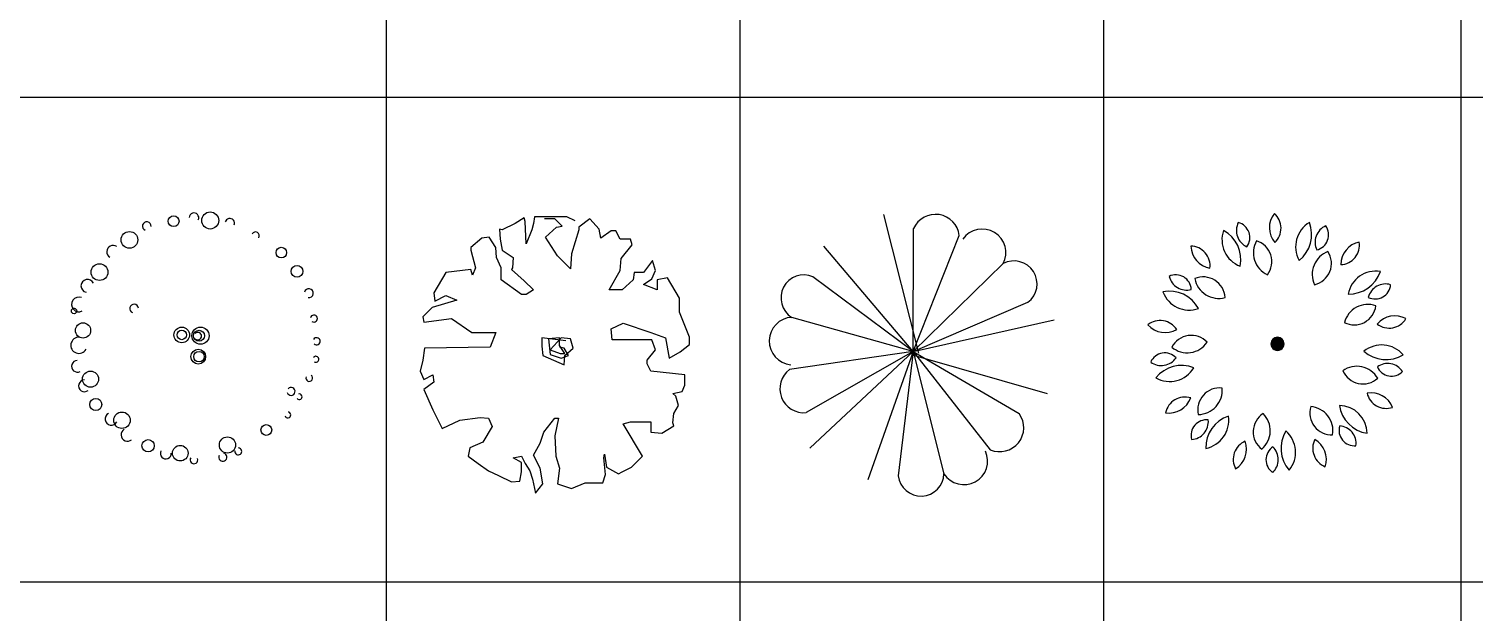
# Model space of a CAD drawing. Header units: millimetres. Extents: x -4017 to 59953, y -688 to 66564.
# Drawn here: x 12246 to 20585, y 25643 to 29004 of the extents above; entities that cross this region are included whole.
import ezdxf

# ---------------------------------------------------------------- set-up
doc = ezdxf.new("R2010")
doc.units = ezdxf.units.MM
doc.layers.add('www.cad-blocks.net', color=7, linetype='Continuous')

# ---------------------------------------------------------------- blocks, each defined once
blk = doc.blocks.new('A$C516926BB')
for p, q in [((16.7665, 38.5194), (16.7665, 0)), ((18.8071, 38.5194), (18.8071, 0)), ((20.9051, 38.5194), (20.9051, 0)), ((22.968, 38.5194), (22.968, 0)), ((0, 19.2339), (62.4121, 19.2339)), ((0, 16.441), (60.3118, 16.441))]:
    blk.add_line(p, q)
blk = doc.blocks.new('A$C14092DE7')
for centre, major_axis, start_param, end_param in [((0.593, 1.3977), (0.0222, 0.0222), 5.497787, 11.780972), ((0.7109, 1.4181), (-0.0193, 0.0193), 3.481527, 7.024514), ((0.8045, 1.402), (-0.0348, 0.0348), 3.926991, 10.210176), ((0.3383, 1.2899), (-0.0341, 0.0341), 3.926991, 10.210176), ((0.4385, 1.369), (0.0177, 0.0177), 5.438541, 9.815015), ((0.9173, 1.3863), (0.0193, 0.0193), 5.117489, 8.37672), ((1.0657, 1.3136), (-0.0157, 0.0157), 3.420756, 6.561389), ((0.2436, 1.2221), (-0.0254, 0.0254), -1.419355, 1.846653), ((1.2147, 1.2166), (0.0216, 0.0216), 5.497787, 11.780972), ((0.1656, 1.1044), (-0.0341, 0.0341), 3.926991, 10.210176), ((1.3053, 1.1087), (0.0238, 0.0238), 5.497787, 11.780972), ((0.0965, 1.0246), (0.0266, 0.0266), 5.910114, 9.978279), ((1.3739, 0.9833), (0.0182, 0.0182), 3.779553, 8.457373), ((0.0467, 0.918), (-0.0301, 0.0301), -1.151412, 2.833306), ((0.3654, 0.8943), (0.0176, 0.0176), 5.623207, 9.800094), ((0.0188, 0.8801), (0.011, 0.011), 5.497787, 11.780972), ((1.4026, 0.8366), (-0.0142, 0.0142), 1.78317, 6.832441), ((0.0706, 0.768), (0.0311, 0.0311), 5.497787, 11.780972), ((0.6405, 0.7421), (0.0319, 0.0319), 5.497787, 11.780972), ((0.6405, 0.7421), (-0.0193, 0.0193), 3.926991, 10.210176), ((0.7484, 0.7378), (-0.0348, 0.0348), 3.926991, 10.210176), ((0.7398, 0.7378), (0.0222, 0.0222), 5.497787, 11.780972), ((0.7333, 0.7356), (0.0151, 0.0151), 3.141141, 7.854433), ((0.0467, 0.6824), (-0.0331, 0.0331), -0.834856, 3.431205), ((1.4182, 0.7059), (-0.0146, 0.0146), 1.641005, 6.543568), ((0.0389, 0.5615), (-0.0241, 0.0241), -0.7019, 2.794352), ((0.7355, 0.617), (-0.03, 0.03), 3.926991, 10.210176), ((0.7398, 0.617), (-0.0216, 0.0216), 3.926991, 10.210176), ((1.4138, 0.6016), (0.0123, 0.0123), 3.37553, 7.950636), ((0.1138, 0.4876), (-0.0329, 0.0329), 3.926991, 10.210176), ((1.3754, 0.4939), (-0.0137, 0.0137), 0.434876, 4.833633), ((0.0792, 0.4492), (0.0241, 0.0241), 0.7854, 4.613612), ((1.2711, 0.4168), (-0.0162, 0.0162), 1.08913, 6.369721), ((0.144, 0.3409), (-0.0246, 0.0246), 3.926991, 10.210176), ((1.3183, 0.3855), (-0.0116, 0.0116), 1.445753, 5.764183), ((0.2334, 0.2577), (-0.025, 0.025), -0.315685, 3.458182), ((0.2951, 0.2504), (0.0336, 0.0336), 5.497787, 11.780972), ((1.2524, 0.281), (-0.0119, 0.0119), 1.075233, 5.428388), ((0.3275, 0.1669), (-0.0263, 0.0263), -0.23444, 3.046591), ((1.1283, 0.1943), (-0.022, 0.022), 3.926991, 10.210176), ((0.4462, 0.1037), (-0.0252, 0.0252), 3.926991, 10.210176), ((0.6318, 0.0606), (0.0318, 0.0318), 5.497787, 11.780972), ((0.9038, 0.108), (0.033, 0.033), 5.497787, 11.780972), ((0.9668, 0.0709), (0.0141, 0.0141), 2.225444, 6.977139), ((0.5482, 0.0595), (0.0225, 0.0225), 1.900861, 5.531305), ((0.7106, 0.0221), (-0.0157, 0.0157), 0.182582, 4.30869), ((0.8774, 0.0378), (-0.0164, 0.0164), 0.350664, 5.2883)]:
    blk.add_ellipse(centre, major_axis=major_axis, ratio=1, start_param=start_param, end_param=end_param)
blk = doc.blocks.new('A$C70C23F25')
for p, q in [((0.6018, 1.5859), (0.5486, 1.554)), ((0.6071, 1.5646), (0.6018, 1.5859)), ((0.6604, 1.5913), (0.6551, 1.554)), ((0.7882, 1.5913), (0.6604, 1.5913)), ((0.8468, 1.5913), (0.7882, 1.5913)), ((0.8947, 1.57), (0.8468, 1.5913)), ((0.474, 1.5168), (0.458, 1.5221)), ((0.458, 1.5221), (0.4633, 1.4635)), ((0.5486, 1.554), (0.474, 1.5168)), ((0.6125, 1.4369), (0.6071, 1.5646)), ((0.6444, 1.5168), (0.6125, 1.4369)), ((0.6551, 1.554), (0.6444, 1.5168)), ((0.7776, 1.5806), (0.719, 1.5806)), ((0.7243, 1.4742), (0.7882, 1.5327)), ((0.8202, 1.538), (0.7776, 1.5806)), ((0.7882, 1.5327), (0.8202, 1.538)), ((0.916, 1.5168), (0.8734, 1.3784)), ((0.9799, 1.5806), (0.916, 1.5327)), ((0.916, 1.5327), (0.916, 1.5168)), ((1.0332, 1.5221), (0.9799, 1.5806)), ((1.0438, 1.4689), (1.0332, 1.5221)), ((1.1024, 1.5114), (1.0438, 1.4689)), ((1.1291, 1.5114), (1.1024, 1.5114)), ((1.1557, 1.4635), (1.1291, 1.5114)), ((0.3568, 1.4689), (0.2929, 1.4156)), ((0.3994, 1.4742), (0.3568, 1.4689)), ((0.4367, 1.4156), (0.3994, 1.4742)), ((0.4633, 1.4635), (0.474, 1.3997)), ((0.7935, 1.3677), (0.7243, 1.4742)), ((1.2143, 1.4635), (1.1557, 1.4635)), ((1.161, 1.3518), (1.2249, 1.4316)), ((1.2249, 1.4316), (1.2143, 1.4635)), ((0.2929, 1.4156), (0.2929, 1.3997)), ((0.2929, 1.3997), (0.3195, 1.2986)), ((0.442, 1.3571), (0.4367, 1.4156)), ((0.4687, 1.2986), (0.442, 1.3571)), ((0.474, 1.3997), (0.5379, 1.3571)), ((0.5379, 1.3571), (0.5326, 1.2986)), ((0.8681, 1.2932), (0.7935, 1.3677)), ((0.8734, 1.3784), (0.8681, 1.2932)), ((1.1557, 1.2826), (1.161, 1.3518)), ((1.3421, 1.3411), (1.2888, 1.2719)), ((1.3581, 1.2826), (1.3421, 1.3411)), ((0.1491, 1.2719), (0.0799, 1.1549)), ((0.2929, 1.2879), (0.1491, 1.2719)), ((0.3036, 1.256), (0.2929, 1.2879)), ((0.3195, 1.2986), (0.3036, 1.256)), ((0.4687, 1.2294), (0.4687, 1.2986)), ((0.5326, 1.2986), (0.5272, 1.2879)), ((0.5272, 1.2879), (0.6018, 1.224)), ((1.0918, 1.1708), (1.1557, 1.2826)), ((1.2356, 1.2719), (1.2302, 1.2294)), ((1.2888, 1.2719), (1.2356, 1.2719)), ((1.3368, 1.2347), (1.3581, 1.2826)), ((0.5858, 1.1442), (0.4687, 1.2294)), ((0.6018, 1.224), (0.6551, 1.1708)), ((0.6551, 1.1708), (0.6125, 1.1442)), ((1.1663, 1.1708), (1.0918, 1.1708)), ((1.2302, 1.2294), (1.1663, 1.1708)), ((1.2888, 1.2028), (1.3368, 1.2347)), ((1.3687, 1.1708), (1.2888, 1.2028)), ((1.4273, 1.24), (1.3687, 1.2294)), ((1.3687, 1.2294), (1.3687, 1.1708)), ((1.4965, 1.1229), (1.4273, 1.24)), ((0.213, 1.1123), (0.0692, 1.0697)), ((0.0799, 1.1549), (0.0852, 1.107)), ((0.0852, 1.107), (0.1491, 1.1389)), ((0.1491, 1.1389), (0.213, 1.1123)), ((0.6125, 1.1442), (0.5858, 1.1442)), ((1.4965, 1.0431), (1.4965, 1.1229)), ((0.0692, 1.0697), (0.016, 1.0165)), ((0.016, 1.0165), (0.0213, 0.9846)), ((0.0213, 0.9846), (0.1811, 1.0058)), ((0.1811, 1.0058), (0.2982, 0.926)), ((1.5551, 0.8994), (1.4965, 1.0431)), ((0.2982, 0.926), (0.4367, 0.926)), ((0.4367, 0.926), (0.4048, 0.8409)), ((1.1024, 0.9473), (1.1717, 0.9792)), ((1.1078, 0.8834), (1.1024, 0.9473)), ((1.1717, 0.9792), (1.3314, 0.926)), ((1.3314, 0.926), (1.4166, 0.8941)), ((0.0266, 0.8355), (0.016, 0.7664)), ((0.4048, 0.8409), (0.0266, 0.8355)), ((0.8415, 0.8781), (0.703, 0.8941)), ((0.703, 0.8941), (0.703, 0.8462)), ((0.703, 0.8462), (0.7083, 0.793)), ((0.8042, 0.8941), (0.7403, 0.8888)), ((0.7403, 0.8888), (0.7509, 0.7983)), ((0.8148, 0.8941), (0.7509, 0.8249)), ((0.8042, 0.8515), (0.8042, 0.8941)), ((0.8361, 0.8036), (0.8042, 0.8515)), ((0.8308, 0.8355), (0.8042, 0.8409)), ((0.8681, 0.8888), (0.8148, 0.8941)), ((0.8574, 0.793), (0.8308, 0.8355)), ((0.8361, 0.793), (0.8841, 0.8355)), ((0.8841, 0.8355), (0.8681, 0.8888)), ((1.3368, 0.8834), (1.1078, 0.8834)), ((1.3581, 0.8249), (1.3368, 0.8834)), ((1.4166, 0.8941), (1.4379, 0.777)), ((1.5019, 0.8143), (1.5551, 0.8568)), ((1.5551, 0.8568), (1.5551, 0.8994)), ((0.016, 0.7664), (0, 0.7025)), ((0.7083, 0.793), (0.8308, 0.7397)), ((0.7509, 0.8249), (0.8095, 0.8036)), ((0.7509, 0.7983), (0.8148, 0.777)), ((0.8095, 0.8036), (0.8361, 0.8036)), ((0.8148, 0.777), (0.8574, 0.793)), ((0.8308, 0.7397), (0.8361, 0.793)), ((1.3101, 0.7664), (1.3581, 0.8249)), ((1.3101, 0.7451), (1.3101, 0.7664)), ((1.4379, 0.777), (1.5019, 0.8143)), ((0, 0.7025), (0.0213, 0.6546)), ((0.0213, 0.6546), (0.0746, 0.6812)), ((0.0746, 0.6812), (0.0799, 0.6386)), ((1.3314, 0.7025), (1.3101, 0.7451)), ((1.5285, 0.6812), (1.3314, 0.7025)), ((1.5285, 0.6227), (1.5285, 0.6812)), ((0.0799, 0.6386), (0.0213, 0.5961)), ((0.0213, 0.5961), (0.0746, 0.479)), ((1.4593, 0.5748), (1.5125, 0.5854)), ((1.5125, 0.5854), (1.5285, 0.6227)), ((1.4752, 0.5588), (1.4593, 0.5748)), ((1.4646, 0.4577), (1.4912, 0.5056)), ((1.4912, 0.5056), (1.4752, 0.5588)), ((0.0746, 0.479), (0.1278, 0.3725)), ((0.1278, 0.3725), (0.229, 0.4204)), ((0.229, 0.4204), (0.3462, 0.4364)), ((0.3462, 0.4364), (0.3941, 0.4311)), ((0.3941, 0.4311), (0.4154, 0.3832)), ((0.7136, 0.3512), (0.7776, 0.4311)), ((0.7776, 0.4311), (0.7989, 0.4311)), ((0.7989, 0.4311), (0.7776, 0.33)), ((1.4593, 0.4045), (1.4646, 0.4577)), ((0.4154, 0.3832), (0.3621, 0.2927)), ((0.6923, 0.2874), (0.7136, 0.3512)), ((1.1717, 0.3991), (1.2143, 0.4098)), ((1.2835, 0.2129), (1.1717, 0.3991)), ((1.2143, 0.4098), (1.3314, 0.4098)), ((1.3314, 0.4098), (1.3314, 0.3512)), ((1.3314, 0.3512), (1.3953, 0.3459)), ((1.3953, 0.3459), (1.4646, 0.3885)), ((1.4646, 0.3885), (1.4593, 0.4045)), ((0.2876, 0.2608), (0.2769, 0.2129)), ((0.3621, 0.2927), (0.2876, 0.2608)), ((0.6551, 0.2182), (0.6923, 0.2874)), ((0.7776, 0.33), (0.7829, 0.2129)), ((0.2769, 0.2129), (0.3355, 0.1703)), ((0.3355, 0.1703), (0.3941, 0.1277)), ((0.5379, 0.2022), (0.5858, 0.2129)), ((0.5858, 0.1756), (0.5379, 0.2022)), ((0.5858, 0.2129), (0.6071, 0.1703)), ((0.5858, 0.1224), (0.5858, 0.1756)), ((0.6071, 0.1703), (0.6338, 0.1277)), ((0.6923, 0.1437), (0.6551, 0.2182)), ((0.7829, 0.2129), (0.8042, 0.1437)), ((1.0598, 0.2022), (1.0651, 0.2235)), ((1.0705, 0.1064), (1.0598, 0.2022)), ((1.0651, 0.2235), (1.0758, 0.149)), ((1.2196, 0.149), (1.2835, 0.2129)), ((0.3941, 0.1277), (0.4527, 0.1011)), ((0.4527, 0.1011), (0.5272, 0.0639)), ((0.5752, 0.0692), (0.5858, 0.1224)), ((0.6338, 0.1277), (0.6497, 0.0798)), ((0.7083, 0.0532), (0.6923, 0.1437)), ((0.8042, 0.1437), (0.7935, 0.0532)), ((1.0545, 0.0585), (1.0705, 0.1064)), ((1.0758, 0.149), (1.145, 0.1118)), ((1.145, 0.1118), (1.1663, 0.1224)), ((1.1663, 0.1224), (1.2196, 0.149)), ((0.5272, 0.0639), (0.5752, 0.0692)), ((0.6497, 0.0798), (0.6657, 0)), ((0.6657, 0), (0.7083, 0.0532)), ((0.7935, 0.0532), (0.8734, 0.0266)), ((0.8734, 0.0266), (0.9533, 0.0585)), ((0.9533, 0.0585), (1.0545, 0.0585))]:
    blk.add_line(p, q)
blk = doc.blocks.new('A$C723F58DD')
for p, q in [((0.8632, 0.8228), (0.6603, 1.6228)), ((0.8294, 0.8324), (0.8327, 1.5418)), ((0.8294, 0.8324), (1.0964, 1.5013)), ((0.8294, 0.8324), (0.3155, 1.4405)), ((0.8294, 0.8324), (1.35, 1.3392)), ((0.8294, 0.8324), (0.2521, 1.2641)), ((0.8294, 0.8324), (1.4919, 1.1164)), ((0.8294, 0.8324), (0.1301, 1.0298)), ((0.8294, 0.8324), (1.6441, 1.0152)), ((0.8294, 0.8324), (0.1166, 0.7292)), ((0.8294, 0.8324), (0.2133, 0.4806)), ((0.8294, 0.8324), (0.2344, 0.2759)), ((0.8294, 0.8324), (0.5691, 0.0937)), ((0.8294, 0.8324), (0.7441, 0.1165)), ((0.8294, 0.8324), (1.008, 0.1281)), ((0.8294, 0.8324), (1.2751, 0.2666)), ((0.8294, 0.8324), (1.442, 0.4747)), ((0.8327, 0.8126), (1.6035, 0.5899))]:
    blk.add_line(p, q)
for centre, major_axis, start_param, end_param in [((0.959, 1.4852), (0.0978, 0.0978), 5.614047, 8.218266), ((1.2283, 1.4018), (0.0968, 0.0968), 5.023069, 8.021836), ((1.4125, 1.2224), (0.0937, 0.0937), 4.57037, 7.560006), ((0.2, 1.1423), (0.0937, 0.0937), 0.38158, 3.371215), ((0.1368, 0.8931), (-0.0968, 0.0968), -0.736517, 2.26225), ((0.1992, 0.6182), (-0.0978, 0.0978), -0.145539, 2.45868), ((1.3299, 0.3937), (-0.0978, 0.0978), 1.948856, 4.553074), ((1.123, 0.2022), (0.0968, 0.0968), 2.928674, 5.927441), ((0.8756, 0.1323), (-0.0937, 0.0937), 0.905179, 3.894814)]:
    blk.add_ellipse(centre, major_axis=major_axis, ratio=1, start_param=start_param, end_param=end_param)
blk = doc.blocks.new('A$C7AA57A96')
h = blk.add_hatch(color=256)
edge = h.paths.add_edge_path()
edge.add_ellipse((0.7478, 0.7414), major_axis=(-0.0271, 0.0271), ratio=1, start_angle=225, end_angle=405)
edge.add_ellipse((0.7478, 0.7414), major_axis=(-0.0271, 0.0271), ratio=1, start_angle=45, end_angle=225)
for centre, major_axis, start_param, end_param in [((0.6136, 1.3945), (0.0728, 0.0728), 1.893007, 3.498215), ((0.4994, 1.3542), (-0.063, 0.063), 3.286655, 5.246159), ((0.8348, 1.4108), (0.0947, 0.0947), 1.68776, 3.049798), ((0.6544, 1.4085), (-0.0804, 0.0804), 3.104311, 4.77484), ((1.0153, 1.3015), (0.1152, 0.1152), 1.321371, 2.864198), ((0.7529, 1.3723), (-0.1359, 0.1359), 3.030888, 4.296273), ((1.0672, 1.327), (-0.0728, 0.0728), -0.375921, 1.229287), ((0.9537, 1.3696), (0.063, 0.063), 4.15932, 6.118824), ((0.5903, 1.3417), (0.1152, 0.1152), 2.019503, 3.562329), ((0.3438, 1.2272), (-0.1359, 0.1359), 3.72902, 4.994405), ((0.7483, 1.2666), (-0.0988, 0.0988), 0.270588, 1.925595), ((0.5889, 1.2151), (-0.0892, 0.0892), 3.285561, 5.193807), ((0.3818, 1.3093), (0.0947, 0.0947), 2.385892, 3.74793), ((0.2451, 1.1916), (0.0804, 0.0804), 5.373239, 7.043768), ((1.0881, 1.1425), (0.0988, 0.0988), 1.143253, 2.79826), ((0.9329, 1.2055), (0.0892, 0.0892), 4.158226, 6.066471), ((1.1074, 1.3116), (-0.0804, 0.0804), 2.406179, 4.076708), ((1.247, 1.1974), (-0.0947, 0.0947), -0.581168, 0.78087), ((1.3151, 0.9976), (-0.1152, 0.1152), -0.947557, 0.59527), ((0.1612, 1.0503), (0.063, 0.063), 5.555583, 7.515088), ((0.2228, 1.1547), (-0.0728, 0.0728), 1.020342, 2.62555), ((0.3192, 1.0013), (0.0892, 0.0892), 5.554489, 7.462735), ((0.4082, 1.1433), (-0.0988, 0.0988), 0.96872, 2.623727), ((1.1596, 1.2205), (-0.1359, 0.1359), 2.332756, 3.598142), ((1.3712, 0.9838), (-0.0728, 0.0728), -1.074053, 0.531155), ((0.1237, 0.853), (-0.1359, 0.1359), 4.427151, 5.692537), ((0.2389, 1.0992), (-0.1152, 0.1152), 1.146838, 2.689665), ((1.3117, 1.0893), (0.063, 0.063), 3.461188, 5.420692), ((1.2687, 0.829), (0.0988, 0.0988), 0.445121, 2.100128), ((1.1902, 0.9771), (0.0892, 0.0892), 3.460094, 5.36834), ((0.0709, 0.7623), (0.0804, 0.0804), 6.071371, 7.7419), ((0.1, 0.9403), (0.0947, 0.0947), 3.084023, 4.446062), ((1.4257, 0.7689), (-0.0947, 0.0947), -1.2793, 0.082739), ((1.3921, 0.9461), (0.0804, 0.0804), 3.278844, 4.949373), ((0.25, 0.6642), (-0.0892, 0.0892), 4.681825, 6.590071), ((0.2269, 0.8301), (-0.0988, 0.0988), 1.666851, 3.321859), ((0.7478, 0.7414), (-0.0271, 0.0271), 3.926991, 7.068583), ((1.3494, 0.5721), (-0.1152, 0.1152), 4.637497, 6.180323), ((0.0975, 0.6002), (0.063, 0.063), 6.253714, 8.213219), ((0.7478, 0.7414), (-0.0271, 0.0271), 0.785398, 3.926991), ((1.3736, 0.8428), (-0.1359, 0.1359), 1.634624, 2.90001), ((0.0776, 0.7197), (0.0728, 0.0728), 3.28927, 4.894478), ((0.1956, 0.4249), (-0.1359, 0.1359), -1.157902, 0.107484), ((0.1256, 0.6876), (0.1152, 0.1152), 3.415766, 4.958593), ((1.2055, 0.4728), (-0.0988, 0.0988), 4.459378, 6.114385), ((1.2406, 0.6366), (0.0892, 0.0892), 2.761962, 4.670208), ((1.3836, 0.5255), (0.0728, 0.0728), 6.081797, 7.687005), ((1.4057, 0.6446), (-0.063, 0.063), 1.19226, 3.151765), ((0.2135, 0.3215), (0.0804, 0.0804), 0.486317, 2.156846), ((0.1213, 0.4766), (-0.0947, 0.0947), 2.211359, 3.573397), ((0.4137, 0.3615), (0.0892, 0.0892), 0.667567, 2.575813), ((0.2894, 0.4738), (-0.0988, 0.0988), 2.364983, 4.01999), ((1.2871, 0.3258), (0.0947, 0.0947), 5.87655, 7.238588), ((1.3753, 0.4832), (0.0804, 0.0804), 2.580712, 4.251241), ((0.7337, 0.2348), (-0.0892, 0.0892), -0.205097, 1.703148), ((0.5663, 0.2409), (0.0988, 0.0988), 4.633911, 6.288918), ((1.0603, 0.3435), (0.0892, 0.0892), 2.063831, 3.972077), ((0.9281, 0.2405), (-0.0988, 0.0988), 3.761246, 5.416254), ((1.2947, 0.4159), (-0.1359, 0.1359), 0.936493, 2.201878), ((1.1022, 0.2241), (-0.1152, 0.1152), 3.939365, 5.482192), ((0.338, 0.2144), (-0.063, 0.063), -0.902135, 1.057369), ((0.246, 0.2932), (-0.0728, 0.0728), 2.416606, 4.021814), ((0.5258, 0.1432), (-0.1359, 0.1359), -0.45977, 0.805615), ((0.3034, 0.2994), (0.1152, 0.1152), 4.113898, 5.656724), ((1.1919, 0.2434), (-0.063, 0.063), 0.494128, 2.453633), ((1.0984, 0.1664), (-0.0728, 0.0728), 3.812869, 5.418077), ((0.606, 0.0755), (-0.0804, 0.0804), -0.386347, 1.284181), ((0.4357, 0.135), (-0.0947, 0.0947), 2.909491, 4.271529), ((0.9599, 0.1396), (0.1359, 0.1359), 1.809158, 3.074543), ((0.6891, 0.1164), (-0.1152, 0.1152), 3.241234, 4.78406), ((1.0648, 0.1393), (0.0804, 0.0804), 1.882581, 3.553109), ((0.8961, 0.0755), (0.0947, 0.0947), 5.178419, 6.540457), ((0.7702, 0.0735), (-0.063, 0.063), -0.204004, 1.755501), ((0.6491, 0.0747), (0.0728, 0.0728), 4.685534, 6.290742)]:
    blk.add_ellipse(centre, major_axis=major_axis, ratio=1, start_param=start_param, end_param=end_param)

msp = doc.modelspace()

# ---------------------------------------------------------------- block references
at = {"xscale": 1000, "yscale": 1000, "zscale": 1000}
for name, p in [('A$C14092DE7', (12488, 26497.7)), ('A$C723F58DD', (16518.5, 26311.5)), ('A$C7AA57A96', (18703.1, 26446.9)), ('A$C70C23F25', (14503.2, 26328.4))]:
    msp.add_blockref(name, p, dxfattribs=at)
at = {"layer": 'www.cad-blocks.net', "color": 155, "true_color": 0x546d8e, "xscale": 1000, "yscale": 1000, "zscale": 1000}
msp.add_blockref('A$C516926BB', (-2458.7, 9375.6), dxfattribs=at)

doc.saveas('drawing.dxf')
